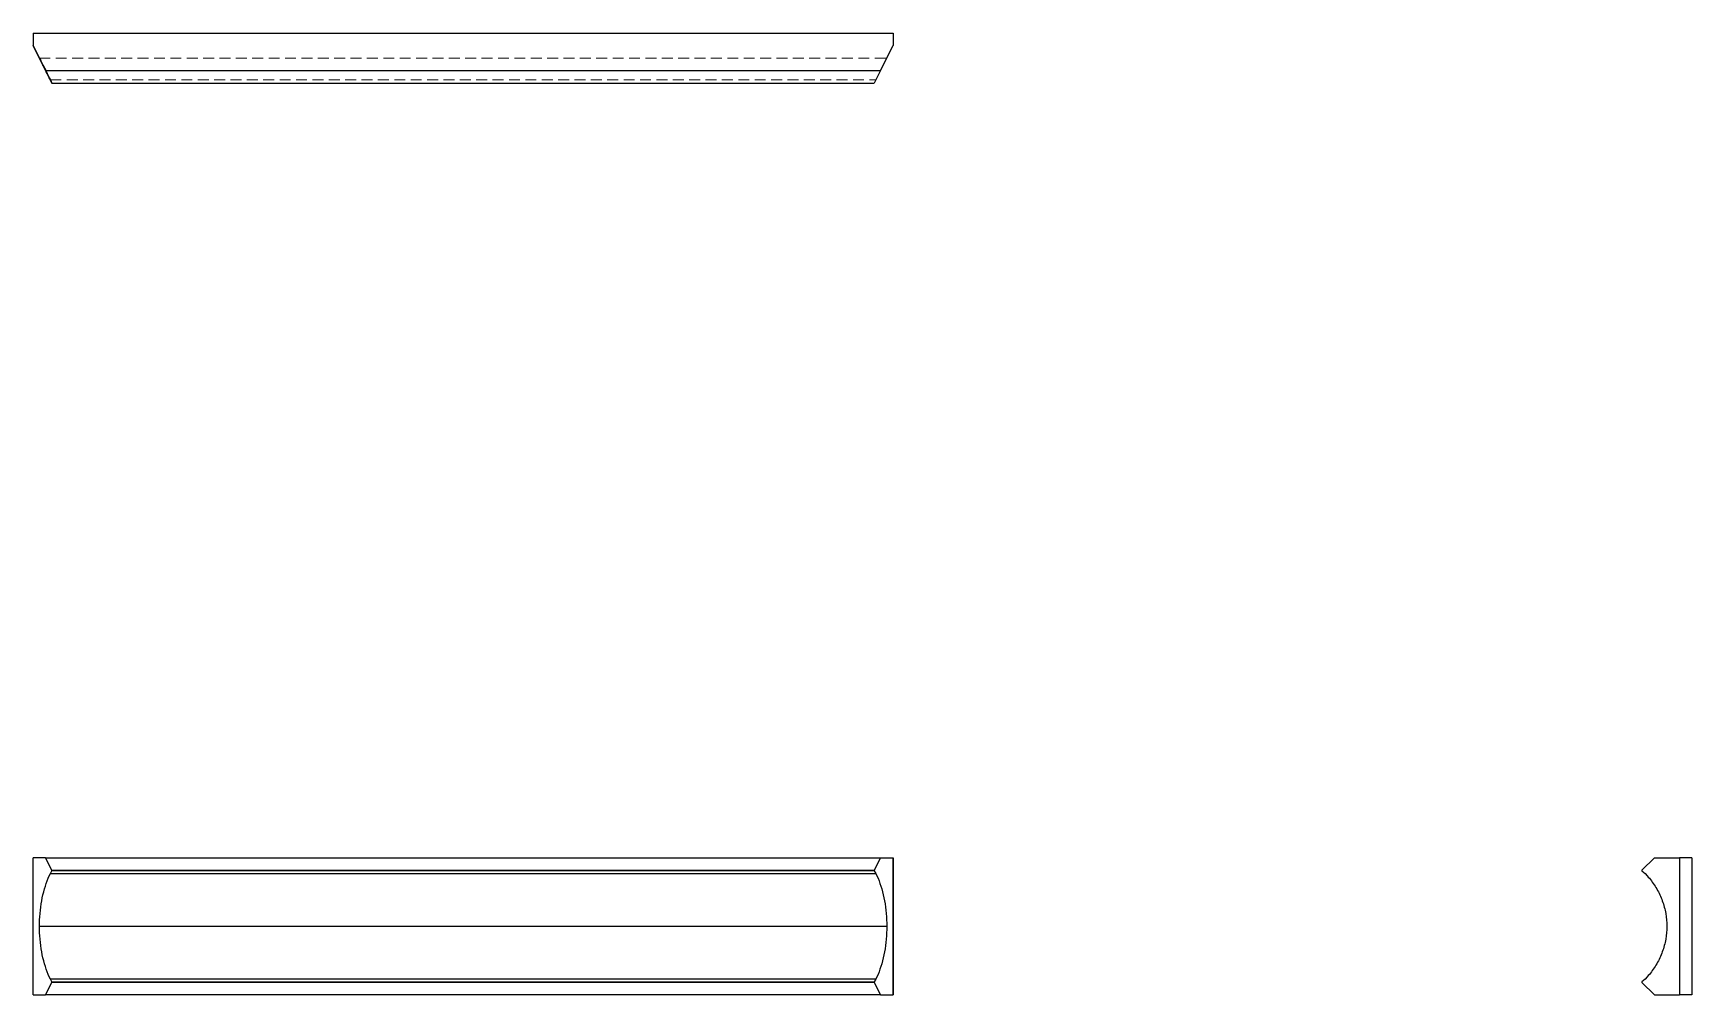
# Model space of a CAD drawing. Header units: millimetres. Extents: x 33 to 226, y 49 to 161.
import ezdxf

# ---------------------------------------------------------------- set-up
doc = ezdxf.new("R2010")
doc.units = ezdxf.units.MM
doc.linetypes.add('HIDDEN', pattern=[1.905, 1.27, -0.635])

msp = doc.modelspace()

# ---------------------------------------------------------------- linework, layer by layer
at = {"color": 7, "linetype": 'Continuous', "lineweight": 25}
for p, q in [((33, 160.9), (133, 160.9)), ((33, 160.9), (33, 159.45)), ((133, 160.9), (133, 159.45)), ((34.45, 156.55), (33, 159.45)), ((33, 159.45), (34.45, 156.55)), ((33, 159.45), (33, 159.45)), ((131.55, 156.55), (133, 159.45)), ((133, 159.45), (133, 159.45)), ((33.72, 158), (33.73, 157.98)), ((33.73, 157.98), (33.72, 158)), ((34.45, 156.55), (131.55, 156.55)), ((34.45, 156.55), (35.17, 155.1)), ((35.17, 155.1), (34.45, 156.55)), ((131.55, 156.55), (130.82, 155.1)), ((34.87, 155.71), (35, 155.46)), ((35, 155.46), (34.87, 155.71)), ((35.17, 155.1), (35, 155.46)), ((35, 155.46), (35.17, 155.1)), ((35.17, 155.1), (130.82, 155.1)), ((33, 49.03), (33, 64.97)), ((34.45, 64.97), (33, 64.97)), ((34.45, 64.97), (131.55, 64.97)), ((35.17, 63.52), (34.45, 64.97)), ((131.55, 64.97), (130.82, 63.52)), ((131.55, 64.97), (133, 64.97)), ((133, 49.03), (133, 64.97)), ((133, 64.97), (133, 49.03)), ((133, 64.97), (133, 64.97)), ((221.55, 64.97), (220.1, 63.52)), ((221.55, 64.97), (224.45, 64.97)), ((225.9, 64.97), (224.45, 64.97)), ((224.45, 64.97), (224.45, 49.03)), ((225.9, 64.97), (225.9, 49.03)), ((34.87, 62.87), (35, 63.15)), ((35, 63.15), (35.17, 63.47)), ((35, 63.15), (131, 63.15)), ((35.17, 63.52), (130.82, 63.52)), ((35.17, 63.47), (35.17, 63.52)), ((130.82, 63.47), (35.17, 63.47)), ((130.82, 63.52), (130.82, 63.47)), ((130.82, 63.47), (131, 63.15)), ((131, 63.15), (131.13, 62.87)), ((220.1, 63.52), (220.1, 63.47)), ((220.1, 63.47), (220.46, 63.15)), ((220.46, 63.15), (220.71, 62.87)), ((33.72, 57), (33.73, 57.38)), ((33.73, 56.62), (33.72, 57)), ((33.72, 57), (132.28, 57)), ((132.27, 57.38), (132.28, 57)), ((132.28, 57), (132.27, 56.62)), ((222.98, 57.38), (223, 57)), ((223, 57), (222.98, 56.62)), ((34.45, 49.03), (35.17, 50.48)), ((35, 50.85), (34.87, 51.13)), ((35.17, 50.53), (35, 50.85)), ((131, 50.85), (35, 50.85)), ((35.17, 50.48), (35.17, 50.53)), ((35.17, 50.53), (130.82, 50.53)), ((130.82, 50.48), (35.17, 50.48)), ((131, 50.85), (130.82, 50.53)), ((130.82, 50.53), (130.82, 50.48)), ((130.82, 50.48), (131.55, 49.03)), ((131.13, 51.13), (131, 50.85)), ((220.46, 50.85), (220.1, 50.53)), ((220.1, 50.53), (220.1, 50.48)), ((220.1, 50.48), (221.55, 49.03)), ((220.71, 51.13), (220.46, 50.85)), ((33, 49.03), (34.45, 49.03)), ((131.55, 49.03), (34.45, 49.03)), ((131.55, 49.03), (133, 49.03)), ((133, 49.03), (133, 49.03)), ((221.55, 49.03), (224.45, 49.03)), ((225.9, 49.03), (224.45, 49.03))]:
    msp.add_line(p, q, dxfattribs=at)
at = {"color": 7, "linetype": 'HIDDEN', "lineweight": 18}
for p, q in [((133, 159.45), (133, 159.45)), ((33.72, 158), (132.28, 158)), ((131.55, 156.55), (34.45, 156.55)), ((132.28, 158), (132.27, 157.98)), ((35, 155.46), (131, 155.46)), ((224.45, 49.03), (224.45, 64.97))]:
    msp.add_line(p, q, dxfattribs=at)
at = {"color": 7, "linetype": 'Continuous', "lineweight": 25}
for points in [[(33.73, 157.98), (33.74, 157.96), (33.78, 157.9), (33.89, 157.68), (33.96, 157.52), (34.16, 157.13), (34.28, 156.9), (34.55, 156.35), (34.7, 156.05), (34.87, 155.71)], [(34.87, 155.71), (34.7, 156.05), (34.55, 156.35), (34.28, 156.9), (34.16, 157.13), (33.96, 157.52), (33.89, 157.68), (33.78, 157.9), (33.74, 157.96), (33.73, 157.98)], [(33.73, 57.38), (33.74, 57.87), (33.78, 58.37), (33.89, 59.36), (33.96, 59.85), (34.16, 60.79), (34.28, 61.25), (34.55, 62.1), (34.7, 62.5), (34.87, 62.87)], [(131.13, 62.87), (131.3, 62.5), (131.45, 62.1), (131.72, 61.25), (131.84, 60.79), (132.04, 59.85), (132.11, 59.36), (132.22, 58.37), (132.26, 57.87), (132.27, 57.38)], [(220.71, 62.87), (221.05, 62.5), (221.35, 62.1), (221.9, 61.25), (222.13, 60.79), (222.52, 59.85), (222.68, 59.36), (222.9, 58.37), (222.96, 57.87), (222.98, 57.38)], [(34.87, 51.13), (34.7, 51.5), (34.55, 51.9), (34.28, 52.75), (34.16, 53.21), (33.96, 54.15), (33.89, 54.64), (33.78, 55.63), (33.74, 56.13), (33.73, 56.62)], [(132.27, 56.62), (132.26, 56.13), (132.22, 55.63), (132.11, 54.64), (132.04, 54.15), (131.84, 53.21), (131.72, 52.75), (131.45, 51.9), (131.3, 51.5), (131.13, 51.13)], [(222.98, 56.62), (222.96, 56.13), (222.9, 55.63), (222.68, 54.64), (222.52, 54.15), (222.13, 53.21), (221.9, 52.75), (221.35, 51.9), (221.05, 51.5), (220.71, 51.13)]]:
    msp.add_open_spline(points, degree=3, knots=[0, 0, 0, 0, 0.25, 0.25, 0.5, 0.5, 0.75, 0.75, 1, 1, 1, 1], dxfattribs=at)

doc.saveas('drawing.dxf')
